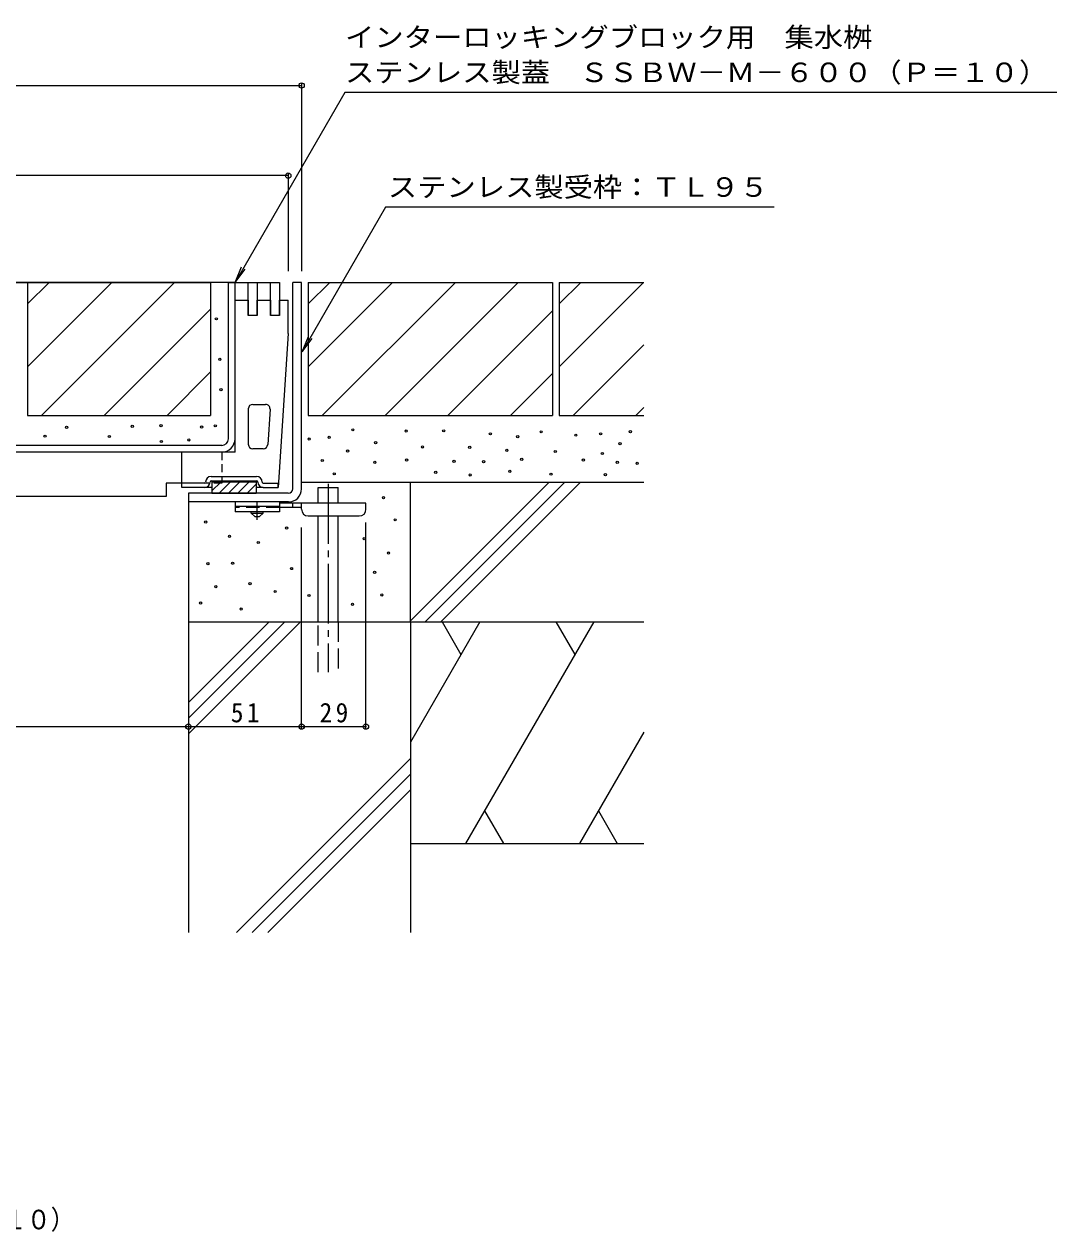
# Model space of a CAD drawing. Units: millimetres at full size, sheet at 1:3. Extents: x -1103 to 1185, y -824 to 816.
# Drawn here: x 720 to 1185, y -811 to -266 of the extents above; entities that cross this region are included whole.
import ezdxf
from ezdxf.enums import TextEntityAlignment as Align

# ---------------------------------------------------------------- set-up
doc = ezdxf.new("R2010")
doc.units = ezdxf.units.MM
doc.header["$LTSCALE"] = 3
doc.header["$PDMODE"] = 32
doc.header["$PDSIZE"] = 2.4
for name, pattern in [('CHAIN1', [8, 5, -1, 1, -1]), ('CHAIN2', [12, 9, -1, 1, -1]), ('DASHED1', [1.8, 1.2, -0.6]), ('DASHED2', [3, 2, -1]), ('DASHED3', [4, 3, -1])]:
    doc.linetypes.add(name, pattern=pattern)
for name, color, linetype, lineweight in [('3-1_Center-DIM', 2, 'Continuous', 9), ('3-2_Center-Sym', 3, 'Continuous', 9), ('3-3_Frame-TXT', 4, 'Continuous', 9), ('3-4_Draft', 7, 'Continuous', 9), ('3-5', 7, 'Continuous', 9), ('3-6', 6, 'Continuous', 9), ('3-9', 4, 'Continuous', 9), ('3-A', 6, 'Continuous', 9), ('3-E', 7, 'Continuous', 9)]:
    doc.layers.add(name, color=color, linetype=linetype, lineweight=lineweight)
doc.layers.add('F-5_F-5ﾚｲﾔ', color=2, linetype='Continuous')
doc.styles.add('ＭＳ ゴシック', font='')
doc.styles.get('ＭＳ ゴシック').set_extended_font_data('MS Gothic')

msp = doc.modelspace()

# ---------------------------------------------------------------- linework, layer by layer
at = {"layer": '3-1_Center-DIM'}
for p, q in [((845.168, -382.834), (841.168, -382.834)), ((841.168, -475.834), (841.168, -382.834)), ((845.168, -475.834), (845.168, -382.834)), ((839.168, -477.834), (794.168, -477.834)), ((794.168, -477.834), (794.168, -481.834)), ((839.199, -481.834), (794.168, -481.834))]:
    msp.add_line(p, q, dxfattribs=at)
for radius in [2, 6]:
    msp.add_arc((839.168, -475.834), radius, 270, 0, dxfattribs=at)
at = {"layer": '3-2_Center-Sym'}
for p, q in [((815.168, -382.834), (494.168, -382.834)), ((812.168, -453.334), (812.168, -382.834)), ((815.168, -390.834), (815.168, -382.834)), ((809.168, -456.334), (494.168, -456.334)), ((809.168, -459.334), (494.168, -459.334))]:
    msp.add_line(p, q, dxfattribs=at)
at = {"layer": '3-2_Center-Sym', "linetype": 'DASHED1'}
msp.add_line((815.168, -453.334), (815.168, -390.834), dxfattribs=at)
at = {"layer": '3-2_Center-Sym'}
for radius in [6, 3]:
    msp.add_arc((809.168, -453.334), radius, 270, 0, dxfattribs=at)
at = {"layer": '3-3_Frame-TXT'}
for p, q in [((812.168, -382.834), (835.168, -382.834)), ((815.168, -459.334), (815.168, -390.834)), ((815.168, -390.834), (821.168, -390.834)), ((821.168, -390.834), (821.168, -397.834)), ((825.168, -390.834), (831.168, -390.834)), ((825.168, -397.834), (825.168, -390.834)), ((831.168, -390.834), (831.168, -397.834)), ((839.168, -405.834), (839.168, -390.834)), ((825.168, -397.834), (821.168, -397.834)), ((835.168, -397.834), (831.168, -397.834)), ((839.168, -405.834), (834.668, -475.334)), ((821.168, -439.834), (821.168, -455.834)), ((823.168, -437.834), (828.95, -437.834)), ((830.946, -439.963), (829.91, -455.963)), ((815.168, -459.334), (791.168, -459.334)), ((827.914, -457.834), (823.168, -457.834)), ((801.418, -473.334), (791.168, -473.334)), ((804.418, -470.334), (824.918, -470.334)), ((804.418, -472.334), (824.918, -472.334)), ((804.668, -472.334), (804.668, -477.834)), ((824.668, -472.434), (804.668, -472.434)), ((824.668, -472.534), (804.668, -472.534)), ((824.668, -472.634), (804.668, -472.634)), ((824.668, -472.734), (804.668, -472.734)), ((808.711, -472.834), (804.668, -476.877)), ((824.668, -472.834), (804.668, -472.834)), ((812.954, -472.834), (807.954, -477.834)), ((817.197, -472.834), (812.197, -477.834)), ((821.439, -472.834), (816.439, -477.834)), ((824.668, -472.334), (824.668, -477.834)), ((827.918, -473.334), (834.668, -473.334)), ((834.668, -475.334), (834.668, -473.334)), ((804.668, -477.834), (824.668, -477.834)), ((824.668, -473.848), (820.682, -477.834)), ((827.918, -475.334), (824.668, -475.334)), ((827.918, -475.334), (834.668, -475.334))]:
    msp.add_line(p, q, dxfattribs=at)
for points in [[(835.168, -397.834), (835.168, -390.834), (839.168, -390.834)], [(804.668, -475.334), (791.168, -475.334), (791.168, -459.334)]]:
    msp.add_lwpolyline(points, dxfattribs=at)
for centre, radius, start, end in [((823.168, -439.834), 2, 90, 180), ((828.95, -439.834), 2, 356.2954, 90), ((823.168, -455.834), 2, 180, 270), ((827.914, -455.834), 2, 270, 356.2954), ((801.418, -472.834), 0.5, 270, 0), ((801.418, -472.834), 2.5, 270, 0), ((804.418, -472.834), 2.5, 90, 180), ((804.418, -472.834), 0.5, 90, 180), ((824.918, -472.834), 2.5, 0, 90), ((824.918, -472.834), 0.5, 0, 90), ((827.918, -472.834), 2.5, 180, 270), ((827.918, -472.834), 0.5, 180, 270)]:
    msp.add_arc(centre, radius, start, end, dxfattribs=at)
at = {"layer": '3-4_Draft'}
for p, q in [((845.168, -293.212), (845.168, -377.834)), ((143.168, -294.112), (845.168, -294.112)), ((839.168, -334.748), (149.168, -334.748)), ((839.168, -333.848), (839.168, -377.834)), ((845.168, -583.982), (845.168, -493.388)), ((874.168, -583.982), (874.168, -491.133)), ((194.168, -583.082), (794.168, -583.082)), ((794.168, -583.082), (845.168, -583.082)), ((845.168, -583.082), (874.168, -583.082))]:
    msp.add_line(p, q, dxfattribs=at)
for p in [(845.168, -294.112), (839.168, -334.748), (794.168, -583.082), (845.168, -583.082), (874.168, -583.082)]:
    msp.add_point(p, dxfattribs=at)
at = {"layer": '3-5'}
for p, q in [((1185.447, -297.226), (864.595, -297.226)), ((1058.025, -348.932), (883.022, -348.932)), ((815.168, -382.835), (818.038, -375.906)), ((845.37, -414.148), (848.24, -407.219))]:
    msp.add_line(p, q, dxfattribs=at)
for points in [[(864.595, -297.226), (815.168, -382.835), (819.734, -376.885)], [(883.022, -348.932), (845.37, -414.148), (849.936, -408.198)]]:
    msp.add_lwpolyline(points, dxfattribs=at)
at = {"layer": '3-6'}
for p, q in [((845.168, -472.834), (999.368, -472.834)), ((894.168, -535.834), (894.168, -472.834)), ((894.168, -535.396), (956.73, -472.834)), ((900.801, -535.834), (963.801, -472.834)), ((907.872, -535.834), (970.872, -472.834)), ((852.626, -482.333), (852.626, -475.333)), ((852.626, -475.333), (861.626, -475.333)), ((861.626, -482.333), (861.626, -475.333)), ((794.168, -481.834), (794.168, -675.834)), ((852.626, -535.834), (852.626, -488.133)), ((861.626, -535.834), (861.626, -488.133)), ((794.168, -572.214), (830.548, -535.834)), ((794.168, -579.285), (837.619, -535.834)), ((794.168, -586.356), (844.69, -535.834)), ((925.499, -535.834), (894.168, -590.102)), ((894.168, -535.834), (894.168, -675.834)), ((908.452, -535.834), (916.976, -550.597)), ((976.801, -535.834), (919.066, -635.834)), ((959.754, -535.834), (968.278, -550.597)), ((999.368, -585.605), (970.369, -635.834)), ((815.81, -675.834), (894.168, -597.476)), ((822.881, -675.834), (894.168, -604.547)), ((829.952, -675.834), (894.168, -611.618)), ((927.59, -621.07), (936.114, -635.834)), ((978.892, -621.07), (987.416, -635.834)), ((894.168, -635.834), (999.368, -635.834))]:
    msp.add_line(p, q, dxfattribs=at)
at = {"layer": '3-6', "linetype": 'CHAIN2'}
msp.add_line((857.126, -473.641), (857.126, -558.5), dxfattribs=at)
at = {"layer": '3-6', "linetype": 'DASHED3'}
for p, q in [((852.626, -558.5), (852.626, -535.834)), ((861.626, -535.834), (861.626, -558.5))]:
    msp.add_line(p, q, dxfattribs=at)
at = {"layer": '3-6'}
msp.add_lwpolyline([(794.168, -535.834), (894.168, -535.834), (999.368, -535.834)], dxfattribs=at)
at = {"layer": '3-9', "color": 5, "linetype": 'DASHED1', "lineweight": 5}
for p, q in [((809.168, -459.334), (809.168, -473.334)), ((809.168, -473.334), (791.168, -473.334))]:
    msp.add_line(p, q, dxfattribs=at)
at = {"layer": '3-9', "color": 5, "lineweight": 5}
for p, q in [((784.168, -473.334), (784.168, -479.334)), ((791.168, -473.334), (784.168, -473.334)), ((784.168, -479.334), (519.168, -479.334))]:
    msp.add_line(p, q, dxfattribs=at)
at = {"layer": '3-9', "color": 3}
for p, q in [((815.168, -481.834), (815.168, -486.334)), ((835.168, -481.834), (815.168, -481.834)), ((835.168, -483.834), (815.168, -483.834)), ((835.168, -481.834), (835.168, -486.334)), ((835.168, -486.334), (815.168, -486.334))]:
    msp.add_line(p, q, dxfattribs=at)
at = {"layer": '3-9', "color": 3, "linetype": 'DASHED2'}
msp.add_line((835.168, -484.334), (815.168, -484.334), dxfattribs=at)
at = {"layer": '3-9', "linetype": 'CHAIN1'}
msp.add_line((825.168, -489.882), (825.168, -481.834), dxfattribs=at)
at = {"layer": '3-9'}
for p, q in [((845.173, -484.333), (835.168, -484.333)), ((841.168, -484.333), (841.168, -482.333)), ((845.168, -485.133), (845.168, -482.333)), ((848.168, -488.133), (871.168, -488.133))]:
    msp.add_line(p, q, dxfattribs=at)
at = {"layer": '3-9', "color": 2}
for p, q in [((822.418, -486.833), (822.418, -486.334)), ((822.418, -486.833), (824.168, -488.333)), ((822.418, -486.833), (827.918, -486.833)), ((824.168, -488.333), (826.168, -488.333)), ((826.168, -488.333), (827.918, -486.833)), ((827.918, -486.833), (827.918, -486.334))]:
    msp.add_line(p, q, dxfattribs=at)
at = {"layer": '3-9'}
msp.add_lwpolyline([(874.168, -485.133), (874.168, -482.333), (835.168, -482.333)], dxfattribs=at)
for centre, start, end in [((848.168, -485.133), 180, 270), ((871.168, -485.133), 270, 0)]:
    msp.add_arc(centre, 3, start, end, dxfattribs=at)
at = {"layer": '3-A'}
for p, q in [((821.168, -382.834), (825.168, -382.834)), ((821.168, -397.834), (821.168, -382.834)), ((825.168, -382.834), (825.168, -397.834)), ((831.168, -397.834), (831.168, -382.834)), ((831.168, -382.834), (835.168, -382.834)), ((835.168, -382.834), (835.168, -397.834)), ((825.168, -397.834), (821.168, -397.834)), ((835.168, -397.834), (831.168, -397.834))]:
    msp.add_line(p, q, dxfattribs=at)
at = {"layer": '3-E', "color": 2}
for p, q in [((495.668, -382.834), (804.198, -382.834)), ((721.668, -392.574), (731.408, -382.834)), ((721.668, -420.858), (759.692, -382.834)), ((727.977, -442.834), (787.977, -382.834)), ((804.198, -382.834), (804.198, -442.834)), ((848.168, -382.834), (848.168, -442.834)), ((848.168, -392.574), (857.908, -382.834)), ((848.168, -420.858), (886.192, -382.834)), ((848.168, -382.834), (958.168, -382.834)), ((854.477, -442.834), (914.477, -382.834)), ((882.761, -442.834), (942.761, -382.834)), ((958.168, -382.834), (958.168, -442.834)), ((961.168, -392.574), (970.908, -382.834)), ((961.168, -382.834), (961.168, -442.834)), ((961.168, -382.834), (999.368, -382.834)), ((961.168, -420.858), (999.192, -382.834)), ((756.261, -442.834), (804.198, -394.896)), ((911.045, -442.834), (958.168, -395.711)), ((967.477, -442.834), (999.368, -410.943)), ((784.545, -442.834), (804.198, -423.18)), ((939.329, -442.834), (958.168, -423.995)), ((995.761, -442.834), (999.368, -439.227)), ((848.168, -442.834), (958.168, -442.834)), ((961.168, -442.834), (999.368, -442.834))]:
    msp.add_line(p, q, dxfattribs=at)
msp.add_lwpolyline([(721.668, -382.834), (721.668, -442.834), (804.198, -442.834)], dxfattribs=at)
at = {"layer": '3-E'}
for centre in [(806.795, -399.271), (808.33, -417.525), (808.842, -431.172), (729.573, -452.149), (739.271, -448.198), (768.892, -447.729), (781.842, -447.422), (800.142, -448.06), (806.27, -447.514), (868.265, -449.31), (892.261, -449.878), (909.207, -449.764), (930.246, -451.129), (953.106, -450.219), (968.743, -451.698), (979.889, -451.129), (993.309, -450.106), (758.569, -452.305), (782.013, -454.587), (794.342, -453.861), (848.59, -453.475), (857.602, -452.703), (878.5, -455.11), (899.654, -457.043), (920.921, -457.157), (942.529, -452.38), (988.646, -455.565), (854.504, -463.156), (865.877, -458.863), (892.489, -462.957), (937.639, -458.522), (944.349, -462.616), (959.475, -459.09), (972.155, -462.957), (980.685, -460), (878.159, -463.98), (905.585, -468.423), (913.87, -463.526), (927.176, -463.639), (938.982, -467.979), (987.395, -463.98), (996.379, -464.435), (859.865, -469.151), (921.119, -469.644), (957.512, -469.311), (982.032, -469.533), (882.084, -479.886), (887.326, -489.872), (801.947, -490.863), (838.396, -493.609), (812.682, -497.354), (825.664, -500.1), (873.346, -498.353), (884.33, -504.851), (802.946, -509.594), (814.064, -509.434), (840.642, -511.841), (878.089, -513.588), (806.519, -519.974), (821.942, -518.643), (833.259, -522.193), (799.64, -527.408), (848.459, -523.969), (868.098, -527.963), (881.302, -523.747), (817.947, -530.071)]:
    msp.add_circle(centre, 0.5, dxfattribs=at)

# ---------------------------------------------------------------- texts
at = {"layer": '3-4_Draft', "color": 2, "char_height": 8.798, "attachment_point": 7, "style": 'ＭＳ ゴシック'}
for s, insert in [('\\T1.27;\\W0.95;51', (813.293, -581.282)), ('\\T1.27;\\W0.95;29', (853.293, -581.282))]:
    msp.add_mtext(s, dxfattribs=dict(at, insert=insert))
at = {"layer": '3-5', "color": 2, "style": 'ＭＳ ゴシック', "width": 1.1}
for s, p in [('インターロッキングブロック用\u3000集水桝', (864.733, -279.388)), ('ステンレス製蓋\u3000ＳＳＢＷ－Ｍ－６００（Ｐ＝１０）', (864.733, -295.218)), ('ステンレス製受枠：ＴＬ９５', (884.025, -346.925))]:
    msp.add_text(s, height=8.798, dxfattribs=at).set_placement(p, align=Align.BOTTOM_LEFT)
at = {"layer": 'F-5_F-5ﾚｲﾔ', "style": 'ＭＳ ゴシック', "width": 0.9}
msp.add_text('ステンレス製 集水桝用 インターロッキングブロック用 充填深さ６５ｍｍ\u3000ＳＳＢＷ－Ｍ－６００（Ｐ＝１０）', height=8.798, dxfattribs=at).set_placement((197.544, -812.291), align=Align.BOTTOM_LEFT)

doc.saveas('drawing.dxf')
